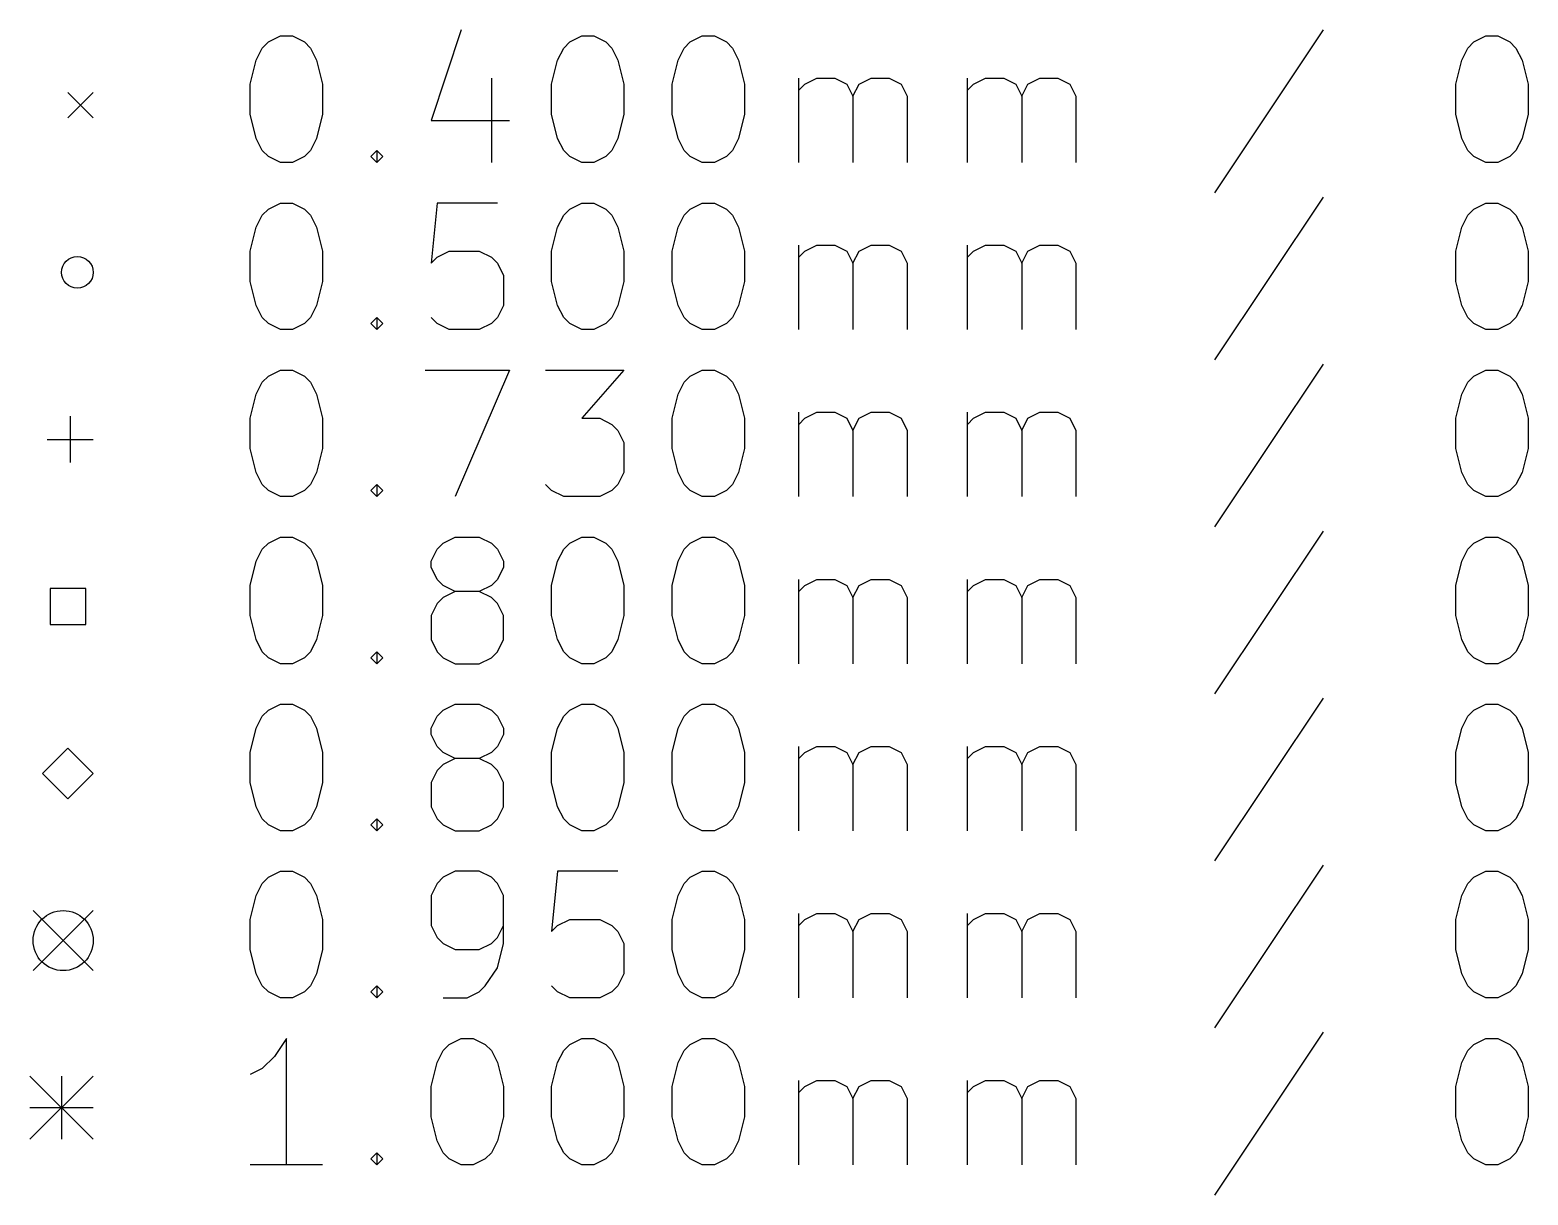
# Model space of a CAD drawing. Extents: x 1.88 to 5.91, y -7.11 to -1.57.
# Drawn here: x 1.923 to 2.855, y -6.448 to -5.723 of the extents above; entities that cross this region are included whole.
import ezdxf

# ---------------------------------------------------------------- set-up
doc = ezdxf.new("R2010")
doc.units = 0
doc.header["$MEASUREMENT"] = 0
doc.layers.add('BLACK', color=7, linetype='CONTINUOUS')

msp = doc.modelspace()

# ---------------------------------------------------------------- linework, layer by layer
at = {"layer": 'BLACK', "linetype": 'CONTINUOUS'}
for p, q in [((2.06777, -5.73406), (2.07152, -5.73031)), ((2.07152, -5.73031), (2.07902, -5.72657)), ((2.07902, -5.72657), (2.08652, -5.72657)), ((2.08652, -5.72657), (2.09402, -5.73031)), ((2.09402, -5.73031), (2.09777, -5.73406)), ((2.19151, -5.72282), (2.17276, -5.77906)), ((2.25525, -5.73406), (2.259, -5.73031)), ((2.259, -5.73031), (2.2665, -5.72657)), ((2.2665, -5.72657), (2.274, -5.72657)), ((2.274, -5.72657), (2.2815, -5.73031)), ((2.2815, -5.73031), (2.28525, -5.73406)), ((2.33024, -5.73406), (2.33399, -5.73031)), ((2.33399, -5.73031), (2.34149, -5.72657)), ((2.34149, -5.72657), (2.34899, -5.72657)), ((2.34899, -5.72657), (2.35649, -5.73031)), ((2.35649, -5.73031), (2.36024, -5.73406)), ((2.72769, -5.72282), (2.6602, -5.82405)), ((2.81768, -5.73406), (2.82143, -5.73031)), ((2.82143, -5.73031), (2.82893, -5.72657)), ((2.82893, -5.72657), (2.83643, -5.72657)), ((2.83643, -5.72657), (2.84393, -5.73031)), ((2.84393, -5.73031), (2.84768, -5.73406)), ((2.06402, -5.74156), (2.06777, -5.73406)), ((2.09777, -5.73406), (2.10152, -5.74156)), ((2.2515, -5.74156), (2.25525, -5.73406)), ((2.28525, -5.73406), (2.289, -5.74156)), ((2.32649, -5.74156), (2.33024, -5.73406)), ((2.36024, -5.73406), (2.36399, -5.74156)), ((2.81393, -5.74156), (2.81768, -5.73406)), ((2.84768, -5.73406), (2.85142, -5.74156)), ((2.06027, -5.75656), (2.06402, -5.74156)), ((2.10152, -5.74156), (2.10527, -5.75656)), ((2.24775, -5.75656), (2.2515, -5.74156)), ((2.289, -5.74156), (2.29274, -5.75656)), ((2.32274, -5.75656), (2.32649, -5.74156)), ((2.36399, -5.74156), (2.36774, -5.75656)), ((2.81018, -5.75656), (2.81393, -5.74156)), ((2.85142, -5.74156), (2.85517, -5.75656)), ((2.06027, -5.77531), (2.06027, -5.75656)), ((2.10527, -5.75656), (2.10527, -5.77531)), ((2.21025, -5.75281), (2.21025, -5.80531)), ((2.24775, -5.77531), (2.24775, -5.75656)), ((2.29274, -5.75656), (2.29274, -5.77531)), ((2.32274, -5.77531), (2.32274, -5.75656)), ((2.36774, -5.75656), (2.36774, -5.77531)), ((2.40148, -5.80531), (2.40148, -5.75281)), ((2.40148, -5.76031), (2.40523, -5.75656)), ((2.40523, -5.75656), (2.41273, -5.75281)), ((2.41273, -5.75281), (2.42398, -5.75281)), ((2.42398, -5.75281), (2.43148, -5.75656)), ((2.43148, -5.75656), (2.43523, -5.76406)), ((2.43523, -5.76406), (2.43898, -5.75656)), ((2.43898, -5.75656), (2.44648, -5.75281)), ((2.44648, -5.75281), (2.45772, -5.75281)), ((2.45772, -5.75281), (2.46522, -5.75656)), ((2.46522, -5.75656), (2.46897, -5.76406)), ((2.50647, -5.80531), (2.50647, -5.75281)), ((2.50647, -5.76031), (2.51022, -5.75656)), ((2.51022, -5.75656), (2.51772, -5.75281)), ((2.51772, -5.75281), (2.52897, -5.75281)), ((2.52897, -5.75281), (2.53646, -5.75656)), ((2.53646, -5.75656), (2.54021, -5.76406)), ((2.54021, -5.76406), (2.54396, -5.75656)), ((2.54396, -5.75656), (2.55146, -5.75281)), ((2.55146, -5.75281), (2.56271, -5.75281)), ((2.56271, -5.75281), (2.57021, -5.75656)), ((2.57021, -5.75656), (2.57396, -5.76406)), ((2.81018, -5.77531), (2.81018, -5.75656)), ((2.85517, -5.75656), (2.85517, -5.77531)), ((1.94685, -5.76181), (1.9626, -5.77756)), ((1.9626, -5.76181), (1.94685, -5.77756)), ((2.43523, -5.76406), (2.43523, -5.80531)), ((2.46897, -5.76406), (2.46897, -5.80531)), ((2.54021, -5.76406), (2.54021, -5.80531)), ((2.57396, -5.76406), (2.57396, -5.80531)), ((2.06402, -5.79031), (2.06027, -5.77531)), ((2.10527, -5.77531), (2.10152, -5.79031)), ((2.2515, -5.79031), (2.24775, -5.77531)), ((2.29274, -5.77531), (2.289, -5.79031)), ((2.32649, -5.79031), (2.32274, -5.77531)), ((2.36774, -5.77531), (2.36399, -5.79031)), ((2.81393, -5.79031), (2.81018, -5.77531)), ((2.85517, -5.77531), (2.85142, -5.79031)), ((2.17276, -5.77906), (2.2215, -5.77906)), ((2.06777, -5.79781), (2.06402, -5.79031)), ((2.10152, -5.79031), (2.09777, -5.79781)), ((2.25525, -5.79781), (2.2515, -5.79031)), ((2.289, -5.79031), (2.28525, -5.79781)), ((2.33024, -5.79781), (2.32649, -5.79031)), ((2.36399, -5.79031), (2.36024, -5.79781)), ((2.81768, -5.79781), (2.81393, -5.79031)), ((2.85142, -5.79031), (2.84768, -5.79781)), ((2.07152, -5.80156), (2.06777, -5.79781)), ((2.07902, -5.80531), (2.07152, -5.80156)), ((2.08652, -5.80531), (2.07902, -5.80531)), ((2.09402, -5.80156), (2.08652, -5.80531)), ((2.09777, -5.79781), (2.09402, -5.80156)), ((2.13526, -5.80156), (2.13901, -5.79781)), ((2.13901, -5.80531), (2.13526, -5.80156)), ((2.13901, -5.79781), (2.14276, -5.80156)), ((2.13901, -5.79781), (2.13901, -5.80531)), ((2.14276, -5.80156), (2.13901, -5.80531)), ((2.259, -5.80156), (2.25525, -5.79781)), ((2.2665, -5.80531), (2.259, -5.80156)), ((2.274, -5.80531), (2.2665, -5.80531)), ((2.2815, -5.80156), (2.274, -5.80531)), ((2.28525, -5.79781), (2.2815, -5.80156)), ((2.33399, -5.80156), (2.33024, -5.79781)), ((2.34149, -5.80531), (2.33399, -5.80156)), ((2.34899, -5.80531), (2.34149, -5.80531)), ((2.35649, -5.80156), (2.34899, -5.80531)), ((2.36024, -5.79781), (2.35649, -5.80156)), ((2.82143, -5.80156), (2.81768, -5.79781)), ((2.82893, -5.80531), (2.82143, -5.80156)), ((2.83643, -5.80531), (2.82893, -5.80531)), ((2.84393, -5.80156), (2.83643, -5.80531)), ((2.84768, -5.79781), (2.84393, -5.80156)), ((2.07152, -5.83425), (2.07902, -5.8305)), ((2.07902, -5.8305), (2.08652, -5.8305)), ((2.08652, -5.8305), (2.09402, -5.83425)), ((2.17651, -5.8305), (2.17276, -5.868)), ((2.214, -5.8305), (2.17651, -5.8305)), ((2.259, -5.83425), (2.2665, -5.8305)), ((2.2665, -5.8305), (2.274, -5.8305)), ((2.274, -5.8305), (2.2815, -5.83425)), ((2.33399, -5.83425), (2.34149, -5.8305)), ((2.34149, -5.8305), (2.34899, -5.8305)), ((2.34899, -5.8305), (2.35649, -5.83425)), ((2.72769, -5.82675), (2.6602, -5.92799)), ((2.82143, -5.83425), (2.82893, -5.8305)), ((2.82893, -5.8305), (2.83643, -5.8305)), ((2.83643, -5.8305), (2.84393, -5.83425)), ((2.06402, -5.8455), (2.06777, -5.838)), ((2.06777, -5.838), (2.07152, -5.83425)), ((2.09402, -5.83425), (2.09777, -5.838)), ((2.09777, -5.838), (2.10152, -5.8455)), ((2.2515, -5.8455), (2.25525, -5.838)), ((2.25525, -5.838), (2.259, -5.83425)), ((2.2815, -5.83425), (2.28525, -5.838)), ((2.28525, -5.838), (2.289, -5.8455)), ((2.32649, -5.8455), (2.33024, -5.838)), ((2.33024, -5.838), (2.33399, -5.83425)), ((2.35649, -5.83425), (2.36024, -5.838)), ((2.36024, -5.838), (2.36399, -5.8455)), ((2.81393, -5.8455), (2.81768, -5.838)), ((2.81768, -5.838), (2.82143, -5.83425)), ((2.84393, -5.83425), (2.84768, -5.838)), ((2.84768, -5.838), (2.85142, -5.8455)), ((2.06027, -5.8605), (2.06402, -5.8455)), ((2.10152, -5.8455), (2.10527, -5.8605)), ((2.24775, -5.8605), (2.2515, -5.8455)), ((2.289, -5.8455), (2.29274, -5.8605)), ((2.32274, -5.8605), (2.32649, -5.8455)), ((2.36399, -5.8455), (2.36774, -5.8605)), ((2.81018, -5.8605), (2.81393, -5.8455)), ((2.85142, -5.8455), (2.85517, -5.8605)), ((2.06027, -5.87925), (2.06027, -5.8605)), ((2.10527, -5.8605), (2.10527, -5.87925)), ((2.17651, -5.86425), (2.18401, -5.8605)), ((2.18401, -5.8605), (2.20276, -5.8605)), ((2.20276, -5.8605), (2.21025, -5.86425)), ((2.24775, -5.87925), (2.24775, -5.8605)), ((2.29274, -5.8605), (2.29274, -5.87925)), ((2.32274, -5.87925), (2.32274, -5.8605)), ((2.36774, -5.8605), (2.36774, -5.87925)), ((2.40148, -5.90924), (2.40148, -5.85675)), ((2.40148, -5.86425), (2.40523, -5.8605)), ((2.40523, -5.8605), (2.41273, -5.85675)), ((2.41273, -5.85675), (2.42398, -5.85675)), ((2.42398, -5.85675), (2.43148, -5.8605)), ((2.43148, -5.8605), (2.43523, -5.868)), ((2.43523, -5.868), (2.43898, -5.8605)), ((2.43898, -5.8605), (2.44648, -5.85675)), ((2.44648, -5.85675), (2.45772, -5.85675)), ((2.45772, -5.85675), (2.46522, -5.8605)), ((2.46522, -5.8605), (2.46897, -5.868)), ((2.50647, -5.90924), (2.50647, -5.85675)), ((2.50647, -5.86425), (2.51022, -5.8605)), ((2.51022, -5.8605), (2.51772, -5.85675)), ((2.51772, -5.85675), (2.52897, -5.85675)), ((2.52897, -5.85675), (2.53646, -5.8605)), ((2.53646, -5.8605), (2.54021, -5.868)), ((2.54021, -5.868), (2.54396, -5.8605)), ((2.54396, -5.8605), (2.55146, -5.85675)), ((2.55146, -5.85675), (2.56271, -5.85675)), ((2.56271, -5.85675), (2.57021, -5.8605)), ((2.57021, -5.8605), (2.57396, -5.868)), ((2.81018, -5.87925), (2.81018, -5.8605)), ((2.85517, -5.8605), (2.85517, -5.87925)), ((2.17276, -5.868), (2.17651, -5.86425)), ((2.21025, -5.86425), (2.214, -5.868)), ((2.214, -5.868), (2.21775, -5.8755)), ((2.43523, -5.868), (2.43523, -5.90924)), ((2.46897, -5.868), (2.46897, -5.90924)), ((2.54021, -5.868), (2.54021, -5.90924)), ((2.57396, -5.868), (2.57396, -5.90924)), ((2.06402, -5.89424), (2.06027, -5.87925)), ((2.10527, -5.87925), (2.10152, -5.89424)), ((2.21775, -5.8755), (2.21775, -5.89424)), ((2.2515, -5.89424), (2.24775, -5.87925)), ((2.29274, -5.87925), (2.289, -5.89424)), ((2.32649, -5.89424), (2.32274, -5.87925)), ((2.36774, -5.87925), (2.36399, -5.89424)), ((2.81393, -5.89424), (2.81018, -5.87925)), ((2.85517, -5.87925), (2.85142, -5.89424)), ((2.06777, -5.90174), (2.06402, -5.89424)), ((2.10152, -5.89424), (2.09777, -5.90174)), ((2.21775, -5.89424), (2.214, -5.90174)), ((2.25525, -5.90174), (2.2515, -5.89424)), ((2.289, -5.89424), (2.28525, -5.90174)), ((2.33024, -5.90174), (2.32649, -5.89424)), ((2.36399, -5.89424), (2.36024, -5.90174)), ((2.81768, -5.90174), (2.81393, -5.89424)), ((2.85142, -5.89424), (2.84768, -5.90174)), ((2.07152, -5.90549), (2.06777, -5.90174)), ((2.07902, -5.90924), (2.07152, -5.90549)), ((2.09402, -5.90549), (2.08652, -5.90924)), ((2.09777, -5.90174), (2.09402, -5.90549)), ((2.13526, -5.90549), (2.13901, -5.90174)), ((2.13901, -5.90924), (2.13526, -5.90549)), ((2.13901, -5.90174), (2.14276, -5.90549)), ((2.13901, -5.90174), (2.13901, -5.90924)), ((2.14276, -5.90549), (2.13901, -5.90924)), ((2.17651, -5.90549), (2.17276, -5.90174)), ((2.18401, -5.90924), (2.17651, -5.90549)), ((2.21025, -5.90549), (2.20276, -5.90924)), ((2.214, -5.90174), (2.21025, -5.90549)), ((2.259, -5.90549), (2.25525, -5.90174)), ((2.2665, -5.90924), (2.259, -5.90549)), ((2.2815, -5.90549), (2.274, -5.90924)), ((2.28525, -5.90174), (2.2815, -5.90549)), ((2.33399, -5.90549), (2.33024, -5.90174)), ((2.34149, -5.90924), (2.33399, -5.90549)), ((2.35649, -5.90549), (2.34899, -5.90924)), ((2.36024, -5.90174), (2.35649, -5.90549)), ((2.82143, -5.90549), (2.81768, -5.90174)), ((2.82893, -5.90924), (2.82143, -5.90549)), ((2.84393, -5.90549), (2.83643, -5.90924)), ((2.84768, -5.90174), (2.84393, -5.90549)), ((2.08652, -5.90924), (2.07902, -5.90924)), ((2.20276, -5.90924), (2.18401, -5.90924)), ((2.274, -5.90924), (2.2665, -5.90924)), ((2.34899, -5.90924), (2.34149, -5.90924)), ((2.83643, -5.90924), (2.82893, -5.90924)), ((2.07152, -5.93819), (2.07902, -5.93444)), ((2.07902, -5.93444), (2.08652, -5.93444)), ((2.08652, -5.93444), (2.09402, -5.93819)), ((2.16901, -5.93444), (2.2215, -5.93444)), ((2.2215, -5.93444), (2.18776, -6.01318)), ((2.244, -5.93444), (2.29274, -5.93444)), ((2.29274, -5.93444), (2.2665, -5.96444)), ((2.33399, -5.93819), (2.34149, -5.93444)), ((2.34149, -5.93444), (2.34899, -5.93444)), ((2.34899, -5.93444), (2.35649, -5.93819)), ((2.72769, -5.93069), (2.6602, -6.03193)), ((2.82143, -5.93819), (2.82893, -5.93444)), ((2.82893, -5.93444), (2.83643, -5.93444)), ((2.83643, -5.93444), (2.84393, -5.93819)), ((2.06402, -5.94944), (2.06777, -5.94194)), ((2.06777, -5.94194), (2.07152, -5.93819)), ((2.09402, -5.93819), (2.09777, -5.94194)), ((2.09777, -5.94194), (2.10152, -5.94944)), ((2.32649, -5.94944), (2.33024, -5.94194)), ((2.33024, -5.94194), (2.33399, -5.93819)), ((2.35649, -5.93819), (2.36024, -5.94194)), ((2.36024, -5.94194), (2.36399, -5.94944)), ((2.81393, -5.94944), (2.81768, -5.94194)), ((2.81768, -5.94194), (2.82143, -5.93819)), ((2.84393, -5.93819), (2.84768, -5.94194)), ((2.84768, -5.94194), (2.85142, -5.94944)), ((2.06027, -5.96444), (2.06402, -5.94944)), ((2.10152, -5.94944), (2.10527, -5.96444)), ((2.32274, -5.96444), (2.32649, -5.94944)), ((2.36399, -5.94944), (2.36774, -5.96444)), ((2.81018, -5.96444), (2.81393, -5.94944)), ((2.85142, -5.94944), (2.85517, -5.96444)), ((1.94823, -5.96319), (1.94823, -5.99193)), ((2.40148, -6.01318), (2.40148, -5.96069)), ((2.40523, -5.96444), (2.41273, -5.96069)), ((2.41273, -5.96069), (2.42398, -5.96069)), ((2.42398, -5.96069), (2.43148, -5.96444)), ((2.43898, -5.96444), (2.44648, -5.96069)), ((2.44648, -5.96069), (2.45772, -5.96069)), ((2.45772, -5.96069), (2.46522, -5.96444)), ((2.50647, -6.01318), (2.50647, -5.96069)), ((2.51022, -5.96444), (2.51772, -5.96069)), ((2.51772, -5.96069), (2.52897, -5.96069)), ((2.52897, -5.96069), (2.53646, -5.96444)), ((2.54396, -5.96444), (2.55146, -5.96069)), ((2.55146, -5.96069), (2.56271, -5.96069)), ((2.56271, -5.96069), (2.57021, -5.96444)), ((2.06027, -5.98318), (2.06027, -5.96444)), ((2.10527, -5.96444), (2.10527, -5.98318)), ((2.2665, -5.96444), (2.27775, -5.96444)), ((2.27775, -5.96444), (2.28525, -5.96819)), ((2.28525, -5.96819), (2.289, -5.97193)), ((2.289, -5.97193), (2.29274, -5.97943)), ((2.32274, -5.98318), (2.32274, -5.96444)), ((2.36774, -5.96444), (2.36774, -5.98318)), ((2.40148, -5.96819), (2.40523, -5.96444)), ((2.43148, -5.96444), (2.43523, -5.97193)), ((2.43523, -5.97193), (2.43898, -5.96444)), ((2.43523, -5.97193), (2.43523, -6.01318)), ((2.46522, -5.96444), (2.46897, -5.97193)), ((2.46897, -5.97193), (2.46897, -6.01318)), ((2.50647, -5.96819), (2.51022, -5.96444)), ((2.53646, -5.96444), (2.54021, -5.97193)), ((2.54021, -5.97193), (2.54396, -5.96444)), ((2.54021, -5.97193), (2.54021, -6.01318)), ((2.57021, -5.96444), (2.57396, -5.97193)), ((2.57396, -5.97193), (2.57396, -6.01318)), ((2.81018, -5.98318), (2.81018, -5.96444)), ((2.85517, -5.96444), (2.85517, -5.98318)), ((1.93386, -5.97756), (1.9626, -5.97756)), ((2.29274, -5.97943), (2.29274, -5.99818)), ((2.06402, -5.99818), (2.06027, -5.98318)), ((2.10527, -5.98318), (2.10152, -5.99818)), ((2.32649, -5.99818), (2.32274, -5.98318)), ((2.36774, -5.98318), (2.36399, -5.99818)), ((2.81393, -5.99818), (2.81018, -5.98318)), ((2.85517, -5.98318), (2.85142, -5.99818)), ((2.06777, -6.00568), (2.06402, -5.99818)), ((2.10152, -5.99818), (2.09777, -6.00568)), ((2.29274, -5.99818), (2.289, -6.00568)), ((2.33024, -6.00568), (2.32649, -5.99818)), ((2.36399, -5.99818), (2.36024, -6.00568)), ((2.81768, -6.00568), (2.81393, -5.99818)), ((2.85142, -5.99818), (2.84768, -6.00568)), ((2.07152, -6.00943), (2.06777, -6.00568)), ((2.07902, -6.01318), (2.07152, -6.00943)), ((2.09402, -6.00943), (2.08652, -6.01318)), ((2.09777, -6.00568), (2.09402, -6.00943)), ((2.13526, -6.00943), (2.13901, -6.00568)), ((2.13901, -6.01318), (2.13526, -6.00943)), ((2.13901, -6.00568), (2.14276, -6.00943)), ((2.13901, -6.00568), (2.13901, -6.01318)), ((2.14276, -6.00943), (2.13901, -6.01318)), ((2.24775, -6.00943), (2.244, -6.00568)), ((2.25525, -6.01318), (2.24775, -6.00943)), ((2.28525, -6.00943), (2.27775, -6.01318)), ((2.289, -6.00568), (2.28525, -6.00943)), ((2.33399, -6.00943), (2.33024, -6.00568)), ((2.34149, -6.01318), (2.33399, -6.00943)), ((2.35649, -6.00943), (2.34899, -6.01318)), ((2.36024, -6.00568), (2.35649, -6.00943)), ((2.82143, -6.00943), (2.81768, -6.00568)), ((2.82893, -6.01318), (2.82143, -6.00943)), ((2.84393, -6.00943), (2.83643, -6.01318)), ((2.84768, -6.00568), (2.84393, -6.00943)), ((2.08652, -6.01318), (2.07902, -6.01318)), ((2.27775, -6.01318), (2.25525, -6.01318)), ((2.34899, -6.01318), (2.34149, -6.01318)), ((2.83643, -6.01318), (2.82893, -6.01318)), ((2.07152, -6.04213), (2.07902, -6.03838)), ((2.07902, -6.03838), (2.08652, -6.03838)), ((2.08652, -6.03838), (2.09402, -6.04213)), ((2.18026, -6.04213), (2.18776, -6.03838)), ((2.18776, -6.03838), (2.20276, -6.03838)), ((2.20276, -6.03838), (2.21025, -6.04213)), ((2.259, -6.04213), (2.2665, -6.03838)), ((2.2665, -6.03838), (2.274, -6.03838)), ((2.274, -6.03838), (2.2815, -6.04213)), ((2.33399, -6.04213), (2.34149, -6.03838)), ((2.34149, -6.03838), (2.34899, -6.03838)), ((2.34899, -6.03838), (2.35649, -6.04213)), ((2.72769, -6.03463), (2.6602, -6.13586)), ((2.82143, -6.04213), (2.82893, -6.03838)), ((2.82893, -6.03838), (2.83643, -6.03838)), ((2.83643, -6.03838), (2.84393, -6.04213)), ((2.06402, -6.05337), (2.06777, -6.04588)), ((2.06777, -6.04588), (2.07152, -6.04213)), ((2.09402, -6.04213), (2.09777, -6.04588)), ((2.09777, -6.04588), (2.10152, -6.05337)), ((2.17276, -6.05337), (2.17651, -6.04588)), ((2.17651, -6.04588), (2.18026, -6.04213)), ((2.21025, -6.04213), (2.214, -6.04588)), ((2.214, -6.04588), (2.21775, -6.05337)), ((2.2515, -6.05337), (2.25525, -6.04588)), ((2.25525, -6.04588), (2.259, -6.04213)), ((2.2815, -6.04213), (2.28525, -6.04588)), ((2.28525, -6.04588), (2.289, -6.05337)), ((2.32649, -6.05337), (2.33024, -6.04588)), ((2.33024, -6.04588), (2.33399, -6.04213)), ((2.35649, -6.04213), (2.36024, -6.04588)), ((2.36024, -6.04588), (2.36399, -6.05337)), ((2.81393, -6.05337), (2.81768, -6.04588)), ((2.81768, -6.04588), (2.82143, -6.04213)), ((2.84393, -6.04213), (2.84768, -6.04588)), ((2.84768, -6.04588), (2.85142, -6.05337)), ((2.06027, -6.06837), (2.06402, -6.05337)), ((2.10152, -6.05337), (2.10527, -6.06837)), ((2.17276, -6.05712), (2.17276, -6.05337)), ((2.17651, -6.06462), (2.17276, -6.05712)), ((2.21775, -6.05712), (2.214, -6.06462)), ((2.21775, -6.05337), (2.21775, -6.05712)), ((2.24775, -6.06837), (2.2515, -6.05337)), ((2.289, -6.05337), (2.29274, -6.06837)), ((2.32274, -6.06837), (2.32649, -6.05337)), ((2.36399, -6.05337), (2.36774, -6.06837)), ((2.81018, -6.06837), (2.81393, -6.05337)), ((2.85142, -6.05337), (2.85517, -6.06837)), ((2.18026, -6.06837), (2.17651, -6.06462)), ((2.214, -6.06462), (2.21025, -6.06837)), ((2.40148, -6.11712), (2.40148, -6.06462)), ((2.40523, -6.06837), (2.41273, -6.06462)), ((2.41273, -6.06462), (2.42398, -6.06462)), ((2.42398, -6.06462), (2.43148, -6.06837)), ((2.43898, -6.06837), (2.44648, -6.06462)), ((2.44648, -6.06462), (2.45772, -6.06462)), ((2.45772, -6.06462), (2.46522, -6.06837)), ((2.50647, -6.11712), (2.50647, -6.06462)), ((2.51022, -6.06837), (2.51772, -6.06462)), ((2.51772, -6.06462), (2.52897, -6.06462)), ((2.52897, -6.06462), (2.53646, -6.06837)), ((2.54396, -6.06837), (2.55146, -6.06462)), ((2.55146, -6.06462), (2.56271, -6.06462)), ((2.56271, -6.06462), (2.57021, -6.06837)), ((1.95799, -6.07036), (1.93571, -6.07036)), ((1.93571, -6.07036), (1.93571, -6.09263)), ((1.95799, -6.09263), (1.95799, -6.07036)), ((2.06027, -6.08712), (2.06027, -6.06837)), ((2.10527, -6.06837), (2.10527, -6.08712)), ((2.18026, -6.07587), (2.17651, -6.07962)), ((2.18776, -6.07212), (2.18026, -6.06837)), ((2.18776, -6.07212), (2.18026, -6.07587)), ((2.20276, -6.07212), (2.18776, -6.07212)), ((2.21025, -6.06837), (2.20276, -6.07212)), ((2.21025, -6.07587), (2.20276, -6.07212)), ((2.214, -6.07962), (2.21025, -6.07587)), ((2.24775, -6.08712), (2.24775, -6.06837)), ((2.29274, -6.06837), (2.29274, -6.08712)), ((2.32274, -6.08712), (2.32274, -6.06837)), ((2.36774, -6.06837), (2.36774, -6.08712)), ((2.40148, -6.07212), (2.40523, -6.06837)), ((2.43148, -6.06837), (2.43523, -6.07587)), ((2.43523, -6.07587), (2.43898, -6.06837)), ((2.43523, -6.07587), (2.43523, -6.11712)), ((2.46522, -6.06837), (2.46897, -6.07587)), ((2.46897, -6.07587), (2.46897, -6.11712)), ((2.50647, -6.07212), (2.51022, -6.06837)), ((2.53646, -6.06837), (2.54021, -6.07587)), ((2.54021, -6.07587), (2.54396, -6.06837)), ((2.54021, -6.07587), (2.54021, -6.11712)), ((2.57021, -6.06837), (2.57396, -6.07587)), ((2.57396, -6.07587), (2.57396, -6.11712)), ((2.81018, -6.08712), (2.81018, -6.06837)), ((2.85517, -6.06837), (2.85517, -6.08712)), ((2.17651, -6.07962), (2.17276, -6.08712)), ((2.21775, -6.08712), (2.214, -6.07962)), ((1.93571, -6.09263), (1.95799, -6.09263)), ((2.06402, -6.10212), (2.06027, -6.08712)), ((2.10527, -6.08712), (2.10152, -6.10212)), ((2.17276, -6.08712), (2.17276, -6.10212)), ((2.21775, -6.10212), (2.21775, -6.08712)), ((2.2515, -6.10212), (2.24775, -6.08712)), ((2.29274, -6.08712), (2.289, -6.10212)), ((2.32649, -6.10212), (2.32274, -6.08712)), ((2.36774, -6.08712), (2.36399, -6.10212)), ((2.81393, -6.10212), (2.81018, -6.08712)), ((2.85517, -6.08712), (2.85142, -6.10212)), ((2.06777, -6.10962), (2.06402, -6.10212)), ((2.10152, -6.10212), (2.09777, -6.10962)), ((2.17276, -6.10212), (2.17651, -6.10962)), ((2.214, -6.10962), (2.21775, -6.10212)), ((2.25525, -6.10962), (2.2515, -6.10212)), ((2.289, -6.10212), (2.28525, -6.10962)), ((2.33024, -6.10962), (2.32649, -6.10212)), ((2.36399, -6.10212), (2.36024, -6.10962)), ((2.81768, -6.10962), (2.81393, -6.10212)), ((2.85142, -6.10212), (2.84768, -6.10962)), ((2.07152, -6.11337), (2.06777, -6.10962)), ((2.07902, -6.11712), (2.07152, -6.11337)), ((2.09402, -6.11337), (2.08652, -6.11712)), ((2.09777, -6.10962), (2.09402, -6.11337)), ((2.13526, -6.11337), (2.13901, -6.10962)), ((2.13901, -6.11712), (2.13526, -6.11337)), ((2.13901, -6.10962), (2.14276, -6.11337)), ((2.13901, -6.10962), (2.13901, -6.11712)), ((2.14276, -6.11337), (2.13901, -6.11712)), ((2.17651, -6.10962), (2.18026, -6.11337)), ((2.18026, -6.11337), (2.18776, -6.11712)), ((2.20276, -6.11712), (2.21025, -6.11337)), ((2.21025, -6.11337), (2.214, -6.10962)), ((2.259, -6.11337), (2.25525, -6.10962)), ((2.2665, -6.11712), (2.259, -6.11337)), ((2.2815, -6.11337), (2.274, -6.11712)), ((2.28525, -6.10962), (2.2815, -6.11337)), ((2.33399, -6.11337), (2.33024, -6.10962)), ((2.34149, -6.11712), (2.33399, -6.11337)), ((2.35649, -6.11337), (2.34899, -6.11712)), ((2.36024, -6.10962), (2.35649, -6.11337)), ((2.82143, -6.11337), (2.81768, -6.10962)), ((2.82893, -6.11712), (2.82143, -6.11337)), ((2.84393, -6.11337), (2.83643, -6.11712)), ((2.84768, -6.10962), (2.84393, -6.11337)), ((2.08652, -6.11712), (2.07902, -6.11712)), ((2.18776, -6.11712), (2.20276, -6.11712)), ((2.274, -6.11712), (2.2665, -6.11712)), ((2.34899, -6.11712), (2.34149, -6.11712)), ((2.83643, -6.11712), (2.82893, -6.11712)), ((2.72769, -6.13856), (2.6602, -6.2398)), ((2.06402, -6.15731), (2.06777, -6.14981)), ((2.06777, -6.14981), (2.07152, -6.14606)), ((2.07152, -6.14606), (2.07902, -6.14231)), ((2.07902, -6.14231), (2.08652, -6.14231)), ((2.08652, -6.14231), (2.09402, -6.14606)), ((2.09402, -6.14606), (2.09777, -6.14981)), ((2.09777, -6.14981), (2.10152, -6.15731)), ((2.17276, -6.15731), (2.17651, -6.14981)), ((2.17651, -6.14981), (2.18026, -6.14606)), ((2.18026, -6.14606), (2.18776, -6.14231)), ((2.18776, -6.14231), (2.20276, -6.14231)), ((2.20276, -6.14231), (2.21025, -6.14606)), ((2.21025, -6.14606), (2.214, -6.14981)), ((2.214, -6.14981), (2.21775, -6.15731)), ((2.2515, -6.15731), (2.25525, -6.14981)), ((2.25525, -6.14981), (2.259, -6.14606)), ((2.259, -6.14606), (2.2665, -6.14231)), ((2.2665, -6.14231), (2.274, -6.14231)), ((2.274, -6.14231), (2.2815, -6.14606)), ((2.2815, -6.14606), (2.28525, -6.14981)), ((2.28525, -6.14981), (2.289, -6.15731)), ((2.32649, -6.15731), (2.33024, -6.14981)), ((2.33024, -6.14981), (2.33399, -6.14606)), ((2.33399, -6.14606), (2.34149, -6.14231)), ((2.34149, -6.14231), (2.34899, -6.14231)), ((2.34899, -6.14231), (2.35649, -6.14606)), ((2.35649, -6.14606), (2.36024, -6.14981)), ((2.36024, -6.14981), (2.36399, -6.15731)), ((2.81393, -6.15731), (2.81768, -6.14981)), ((2.81768, -6.14981), (2.82143, -6.14606)), ((2.82143, -6.14606), (2.82893, -6.14231)), ((2.82893, -6.14231), (2.83643, -6.14231)), ((2.83643, -6.14231), (2.84393, -6.14606)), ((2.84393, -6.14606), (2.84768, -6.14981)), ((2.84768, -6.14981), (2.85142, -6.15731)), ((2.06027, -6.17231), (2.06402, -6.15731)), ((2.10152, -6.15731), (2.10527, -6.17231)), ((2.17276, -6.16106), (2.17276, -6.15731)), ((2.21775, -6.15731), (2.21775, -6.16106)), ((2.24775, -6.17231), (2.2515, -6.15731)), ((2.289, -6.15731), (2.29274, -6.17231)), ((2.32274, -6.17231), (2.32649, -6.15731)), ((2.36399, -6.15731), (2.36774, -6.17231)), ((2.81018, -6.17231), (2.81393, -6.15731)), ((2.85142, -6.15731), (2.85517, -6.17231)), ((2.17651, -6.16856), (2.17276, -6.16106)), ((2.18026, -6.17231), (2.17651, -6.16856)), ((2.214, -6.16856), (2.21025, -6.17231)), ((2.21775, -6.16106), (2.214, -6.16856)), ((2.40148, -6.22105), (2.40148, -6.16856)), ((2.40523, -6.17231), (2.41273, -6.16856)), ((2.41273, -6.16856), (2.42398, -6.16856)), ((2.42398, -6.16856), (2.43148, -6.17231)), ((2.43898, -6.17231), (2.44648, -6.16856)), ((2.44648, -6.16856), (2.45772, -6.16856)), ((2.45772, -6.16856), (2.46522, -6.17231)), ((2.50647, -6.22105), (2.50647, -6.16856)), ((2.51022, -6.17231), (2.51772, -6.16856)), ((2.51772, -6.16856), (2.52897, -6.16856)), ((2.52897, -6.16856), (2.53646, -6.17231)), ((2.54396, -6.17231), (2.55146, -6.16856)), ((2.55146, -6.16856), (2.56271, -6.16856)), ((2.56271, -6.16856), (2.57021, -6.17231)), ((1.94685, -6.16969), (1.9311, -6.18543)), ((1.9626, -6.18543), (1.94685, -6.16969)), ((2.06027, -6.19106), (2.06027, -6.17231)), ((2.10527, -6.17231), (2.10527, -6.19106)), ((2.18776, -6.17606), (2.18026, -6.17231)), ((2.18776, -6.17606), (2.18026, -6.17981)), ((2.20276, -6.17606), (2.18776, -6.17606)), ((2.21025, -6.17231), (2.20276, -6.17606)), ((2.21025, -6.17981), (2.20276, -6.17606)), ((2.24775, -6.19106), (2.24775, -6.17231)), ((2.29274, -6.17231), (2.29274, -6.19106)), ((2.32274, -6.19106), (2.32274, -6.17231)), ((2.36774, -6.17231), (2.36774, -6.19106)), ((2.40148, -6.17606), (2.40523, -6.17231)), ((2.43148, -6.17231), (2.43523, -6.17981)), ((2.43523, -6.17981), (2.43898, -6.17231)), ((2.46522, -6.17231), (2.46897, -6.17981)), ((2.50647, -6.17606), (2.51022, -6.17231)), ((2.53646, -6.17231), (2.54021, -6.17981)), ((2.54021, -6.17981), (2.54396, -6.17231)), ((2.57021, -6.17231), (2.57396, -6.17981)), ((2.81018, -6.19106), (2.81018, -6.17231)), ((2.85517, -6.17231), (2.85517, -6.19106)), ((1.9311, -6.18543), (1.94685, -6.20118)), ((1.94685, -6.20118), (1.9626, -6.18543)), ((2.17651, -6.18356), (2.17276, -6.19106)), ((2.18026, -6.17981), (2.17651, -6.18356)), ((2.214, -6.18356), (2.21025, -6.17981)), ((2.21775, -6.19106), (2.214, -6.18356)), ((2.43523, -6.17981), (2.43523, -6.22105)), ((2.46897, -6.17981), (2.46897, -6.22105)), ((2.54021, -6.17981), (2.54021, -6.22105)), ((2.57396, -6.17981), (2.57396, -6.22105)), ((2.06402, -6.20606), (2.06027, -6.19106)), ((2.10527, -6.19106), (2.10152, -6.20606)), ((2.17276, -6.19106), (2.17276, -6.20606)), ((2.21775, -6.20606), (2.21775, -6.19106)), ((2.2515, -6.20606), (2.24775, -6.19106)), ((2.29274, -6.19106), (2.289, -6.20606)), ((2.32649, -6.20606), (2.32274, -6.19106)), ((2.36774, -6.19106), (2.36399, -6.20606)), ((2.81393, -6.20606), (2.81018, -6.19106)), ((2.85517, -6.19106), (2.85142, -6.20606)), ((2.06777, -6.21355), (2.06402, -6.20606)), ((2.10152, -6.20606), (2.09777, -6.21355)), ((2.17276, -6.20606), (2.17651, -6.21355)), ((2.214, -6.21355), (2.21775, -6.20606)), ((2.25525, -6.21355), (2.2515, -6.20606)), ((2.289, -6.20606), (2.28525, -6.21355)), ((2.33024, -6.21355), (2.32649, -6.20606)), ((2.36399, -6.20606), (2.36024, -6.21355)), ((2.81768, -6.21355), (2.81393, -6.20606)), ((2.85142, -6.20606), (2.84768, -6.21355)), ((2.07152, -6.2173), (2.06777, -6.21355)), ((2.09777, -6.21355), (2.09402, -6.2173)), ((2.13526, -6.2173), (2.13901, -6.21355)), ((2.13901, -6.21355), (2.14276, -6.2173)), ((2.13901, -6.21355), (2.13901, -6.22105)), ((2.17651, -6.21355), (2.18026, -6.2173)), ((2.21025, -6.2173), (2.214, -6.21355)), ((2.259, -6.2173), (2.25525, -6.21355)), ((2.28525, -6.21355), (2.2815, -6.2173)), ((2.33399, -6.2173), (2.33024, -6.21355)), ((2.36024, -6.21355), (2.35649, -6.2173)), ((2.82143, -6.2173), (2.81768, -6.21355)), ((2.84768, -6.21355), (2.84393, -6.2173)), ((2.07902, -6.22105), (2.07152, -6.2173)), ((2.08652, -6.22105), (2.07902, -6.22105)), ((2.09402, -6.2173), (2.08652, -6.22105)), ((2.13901, -6.22105), (2.13526, -6.2173)), ((2.14276, -6.2173), (2.13901, -6.22105)), ((2.18026, -6.2173), (2.18776, -6.22105)), ((2.18776, -6.22105), (2.20276, -6.22105)), ((2.20276, -6.22105), (2.21025, -6.2173)), ((2.2665, -6.22105), (2.259, -6.2173)), ((2.274, -6.22105), (2.2665, -6.22105)), ((2.2815, -6.2173), (2.274, -6.22105)), ((2.34149, -6.22105), (2.33399, -6.2173)), ((2.34899, -6.22105), (2.34149, -6.22105)), ((2.35649, -6.2173), (2.34899, -6.22105)), ((2.82893, -6.22105), (2.82143, -6.2173)), ((2.83643, -6.22105), (2.82893, -6.22105)), ((2.84393, -6.2173), (2.83643, -6.22105)), ((2.72769, -6.2425), (2.6602, -6.34374)), ((2.06777, -6.25375), (2.07152, -6.25)), ((2.07152, -6.25), (2.07902, -6.24625)), ((2.07902, -6.24625), (2.08652, -6.24625)), ((2.08652, -6.24625), (2.09402, -6.25)), ((2.09402, -6.25), (2.09777, -6.25375)), ((2.18026, -6.25), (2.17651, -6.25375)), ((2.18776, -6.24625), (2.18026, -6.25)), ((2.20276, -6.24625), (2.18776, -6.24625)), ((2.21025, -6.25), (2.20276, -6.24625)), ((2.214, -6.25375), (2.21025, -6.25)), ((2.2515, -6.24625), (2.24775, -6.28375)), ((2.289, -6.24625), (2.2515, -6.24625)), ((2.33024, -6.25375), (2.33399, -6.25)), ((2.33399, -6.25), (2.34149, -6.24625)), ((2.34149, -6.24625), (2.34899, -6.24625)), ((2.34899, -6.24625), (2.35649, -6.25)), ((2.35649, -6.25), (2.36024, -6.25375)), ((2.81768, -6.25375), (2.82143, -6.25)), ((2.82143, -6.25), (2.82893, -6.24625)), ((2.82893, -6.24625), (2.83643, -6.24625)), ((2.83643, -6.24625), (2.84393, -6.25)), ((2.84393, -6.25), (2.84768, -6.25375)), ((2.06027, -6.27625), (2.06402, -6.26125)), ((2.06402, -6.26125), (2.06777, -6.25375)), ((2.09777, -6.25375), (2.10152, -6.26125)), ((2.10152, -6.26125), (2.10527, -6.27625)), ((2.17651, -6.25375), (2.17276, -6.26125)), ((2.17276, -6.26125), (2.17276, -6.28)), ((2.21775, -6.26125), (2.214, -6.25375)), ((2.21775, -6.29124), (2.21775, -6.26125)), ((2.32274, -6.27625), (2.32649, -6.26125)), ((2.32649, -6.26125), (2.33024, -6.25375)), ((2.36024, -6.25375), (2.36399, -6.26125)), ((2.36399, -6.26125), (2.36774, -6.27625)), ((2.81018, -6.27625), (2.81393, -6.26125)), ((2.81393, -6.26125), (2.81768, -6.25375)), ((2.84768, -6.25375), (2.85142, -6.26125)), ((2.85142, -6.26125), (2.85517, -6.27625)), ((1.9252, -6.27067), (1.9626, -6.30807)), ((1.9626, -6.27067), (1.9252, -6.30807)), ((2.06027, -6.29499), (2.06027, -6.27625)), ((2.10527, -6.27625), (2.10527, -6.29499)), ((2.17276, -6.28), (2.17651, -6.2875)), ((2.214, -6.2875), (2.21775, -6.28)), ((2.24775, -6.28375), (2.2515, -6.28)), ((2.2515, -6.28), (2.259, -6.27625)), ((2.259, -6.27625), (2.27775, -6.27625)), ((2.27775, -6.27625), (2.28525, -6.28)), ((2.28525, -6.28), (2.289, -6.28375)), ((2.32274, -6.29499), (2.32274, -6.27625)), ((2.36774, -6.27625), (2.36774, -6.29499)), ((2.40148, -6.32499), (2.40148, -6.2725)), ((2.40148, -6.28), (2.40523, -6.27625)), ((2.40523, -6.27625), (2.41273, -6.2725)), ((2.41273, -6.2725), (2.42398, -6.2725)), ((2.42398, -6.2725), (2.43148, -6.27625)), ((2.43148, -6.27625), (2.43523, -6.28375)), ((2.43523, -6.28375), (2.43898, -6.27625)), ((2.43898, -6.27625), (2.44648, -6.2725)), ((2.44648, -6.2725), (2.45772, -6.2725)), ((2.45772, -6.2725), (2.46522, -6.27625)), ((2.46522, -6.27625), (2.46897, -6.28375)), ((2.50647, -6.32499), (2.50647, -6.2725)), ((2.50647, -6.28), (2.51022, -6.27625)), ((2.51022, -6.27625), (2.51772, -6.2725)), ((2.51772, -6.2725), (2.52897, -6.2725)), ((2.52897, -6.2725), (2.53646, -6.27625)), ((2.53646, -6.27625), (2.54021, -6.28375)), ((2.54021, -6.28375), (2.54396, -6.27625)), ((2.54396, -6.27625), (2.55146, -6.2725)), ((2.55146, -6.2725), (2.56271, -6.2725)), ((2.56271, -6.2725), (2.57021, -6.27625)), ((2.57021, -6.27625), (2.57396, -6.28375)), ((2.81018, -6.29499), (2.81018, -6.27625)), ((2.85517, -6.27625), (2.85517, -6.29499)), ((2.17651, -6.2875), (2.18026, -6.29124)), ((2.21025, -6.29124), (2.214, -6.2875)), ((2.289, -6.28375), (2.29274, -6.29124)), ((2.43523, -6.28375), (2.43523, -6.32499)), ((2.46897, -6.28375), (2.46897, -6.32499)), ((2.54021, -6.28375), (2.54021, -6.32499)), ((2.57396, -6.28375), (2.57396, -6.32499)), ((2.06402, -6.30999), (2.06027, -6.29499)), ((2.10527, -6.29499), (2.10152, -6.30999)), ((2.18026, -6.29124), (2.18776, -6.29499)), ((2.18776, -6.29499), (2.20276, -6.29499)), ((2.20276, -6.29499), (2.21025, -6.29124)), ((2.214, -6.30624), (2.21775, -6.29124)), ((2.29274, -6.29124), (2.29274, -6.30999)), ((2.32649, -6.30999), (2.32274, -6.29499)), ((2.36774, -6.29499), (2.36399, -6.30999)), ((2.81393, -6.30999), (2.81018, -6.29499)), ((2.85517, -6.29499), (2.85142, -6.30999)), ((2.20651, -6.31749), (2.214, -6.30624)), ((2.06777, -6.31749), (2.06402, -6.30999)), ((2.07152, -6.32124), (2.06777, -6.31749)), ((2.09777, -6.31749), (2.09402, -6.32124)), ((2.10152, -6.30999), (2.09777, -6.31749)), ((2.13526, -6.32124), (2.13901, -6.31749)), ((2.13901, -6.31749), (2.14276, -6.32124)), ((2.13901, -6.31749), (2.13901, -6.32499)), ((2.20276, -6.32124), (2.20651, -6.31749)), ((2.2515, -6.32124), (2.24775, -6.31749)), ((2.289, -6.31749), (2.28525, -6.32124)), ((2.29274, -6.30999), (2.289, -6.31749)), ((2.33024, -6.31749), (2.32649, -6.30999)), ((2.33399, -6.32124), (2.33024, -6.31749)), ((2.36024, -6.31749), (2.35649, -6.32124)), ((2.36399, -6.30999), (2.36024, -6.31749)), ((2.81768, -6.31749), (2.81393, -6.30999)), ((2.82143, -6.32124), (2.81768, -6.31749)), ((2.84768, -6.31749), (2.84393, -6.32124)), ((2.85142, -6.30999), (2.84768, -6.31749)), ((2.07902, -6.32499), (2.07152, -6.32124)), ((2.08652, -6.32499), (2.07902, -6.32499)), ((2.09402, -6.32124), (2.08652, -6.32499)), ((2.13901, -6.32499), (2.13526, -6.32124)), ((2.14276, -6.32124), (2.13901, -6.32499)), ((2.18026, -6.32499), (2.19526, -6.32499)), ((2.19526, -6.32499), (2.20276, -6.32124)), ((2.259, -6.32499), (2.2515, -6.32124)), ((2.27775, -6.32499), (2.259, -6.32499)), ((2.28525, -6.32124), (2.27775, -6.32499)), ((2.34149, -6.32499), (2.33399, -6.32124)), ((2.34899, -6.32499), (2.34149, -6.32499)), ((2.35649, -6.32124), (2.34899, -6.32499)), ((2.82893, -6.32499), (2.82143, -6.32124)), ((2.83643, -6.32499), (2.82893, -6.32499)), ((2.84393, -6.32124), (2.83643, -6.32499)), ((2.72769, -6.34644), (2.6602, -6.44768)), ((2.08277, -6.35019), (2.07527, -6.36144)), ((2.08277, -6.42893), (2.08277, -6.35019)), ((2.18026, -6.35769), (2.18401, -6.35394)), ((2.18401, -6.35394), (2.19151, -6.35019)), ((2.19151, -6.35019), (2.19901, -6.35019)), ((2.19901, -6.35019), (2.20651, -6.35394)), ((2.20651, -6.35394), (2.21025, -6.35769)), ((2.25525, -6.35769), (2.259, -6.35394)), ((2.259, -6.35394), (2.2665, -6.35019)), ((2.2665, -6.35019), (2.274, -6.35019)), ((2.274, -6.35019), (2.2815, -6.35394)), ((2.2815, -6.35394), (2.28525, -6.35769)), ((2.33024, -6.35769), (2.33399, -6.35394)), ((2.33399, -6.35394), (2.34149, -6.35019)), ((2.34149, -6.35019), (2.34899, -6.35019)), ((2.34899, -6.35019), (2.35649, -6.35394)), ((2.35649, -6.35394), (2.36024, -6.35769)), ((2.81768, -6.35769), (2.82143, -6.35394)), ((2.82143, -6.35394), (2.82893, -6.35019)), ((2.82893, -6.35019), (2.83643, -6.35019)), ((2.83643, -6.35019), (2.84393, -6.35394)), ((2.84393, -6.35394), (2.84768, -6.35769)), ((2.07527, -6.36144), (2.06777, -6.36894)), ((2.17651, -6.36519), (2.18026, -6.35769)), ((2.21025, -6.35769), (2.214, -6.36519)), ((2.2515, -6.36519), (2.25525, -6.35769)), ((2.28525, -6.35769), (2.289, -6.36519)), ((2.32649, -6.36519), (2.33024, -6.35769)), ((2.36024, -6.35769), (2.36399, -6.36519)), ((2.81393, -6.36519), (2.81768, -6.35769)), ((2.84768, -6.35769), (2.85142, -6.36519)), ((1.92323, -6.37362), (1.9626, -6.41299)), ((1.9626, -6.37362), (1.92323, -6.41299)), ((1.94291, -6.37362), (1.94291, -6.41299)), ((2.06777, -6.36894), (2.06027, -6.37268)), ((2.17276, -6.38018), (2.17651, -6.36519)), ((2.214, -6.36519), (2.21775, -6.38018)), ((2.24775, -6.38018), (2.2515, -6.36519)), ((2.289, -6.36519), (2.29274, -6.38018)), ((2.32274, -6.38018), (2.32649, -6.36519)), ((2.36399, -6.36519), (2.36774, -6.38018)), ((2.81018, -6.38018), (2.81393, -6.36519)), ((2.85142, -6.36519), (2.85517, -6.38018)), ((2.17276, -6.39893), (2.17276, -6.38018)), ((2.21775, -6.38018), (2.21775, -6.39893)), ((2.24775, -6.39893), (2.24775, -6.38018)), ((2.29274, -6.38018), (2.29274, -6.39893)), ((2.32274, -6.39893), (2.32274, -6.38018)), ((2.36774, -6.38018), (2.36774, -6.39893)), ((2.40148, -6.42893), (2.40148, -6.37643)), ((2.40148, -6.38393), (2.40523, -6.38018)), ((2.40523, -6.38018), (2.41273, -6.37643)), ((2.41273, -6.37643), (2.42398, -6.37643)), ((2.42398, -6.37643), (2.43148, -6.38018)), ((2.43148, -6.38018), (2.43523, -6.38768)), ((2.43523, -6.38768), (2.43898, -6.38018)), ((2.43898, -6.38018), (2.44648, -6.37643)), ((2.44648, -6.37643), (2.45772, -6.37643)), ((2.45772, -6.37643), (2.46522, -6.38018)), ((2.46522, -6.38018), (2.46897, -6.38768)), ((2.50647, -6.42893), (2.50647, -6.37643)), ((2.50647, -6.38393), (2.51022, -6.38018)), ((2.51022, -6.38018), (2.51772, -6.37643)), ((2.51772, -6.37643), (2.52897, -6.37643)), ((2.52897, -6.37643), (2.53646, -6.38018)), ((2.53646, -6.38018), (2.54021, -6.38768)), ((2.54021, -6.38768), (2.54396, -6.38018)), ((2.54396, -6.38018), (2.55146, -6.37643)), ((2.55146, -6.37643), (2.56271, -6.37643)), ((2.56271, -6.37643), (2.57021, -6.38018)), ((2.57021, -6.38018), (2.57396, -6.38768)), ((2.81018, -6.39893), (2.81018, -6.38018)), ((2.85517, -6.38018), (2.85517, -6.39893)), ((2.43523, -6.38768), (2.43523, -6.42893)), ((2.46897, -6.38768), (2.46897, -6.42893)), ((2.54021, -6.38768), (2.54021, -6.42893)), ((2.57396, -6.38768), (2.57396, -6.42893)), ((1.92323, -6.39331), (1.9626, -6.39331)), ((2.17651, -6.41393), (2.17276, -6.39893)), ((2.21775, -6.39893), (2.214, -6.41393)), ((2.2515, -6.41393), (2.24775, -6.39893)), ((2.29274, -6.39893), (2.289, -6.41393)), ((2.32649, -6.41393), (2.32274, -6.39893)), ((2.36774, -6.39893), (2.36399, -6.41393)), ((2.81393, -6.41393), (2.81018, -6.39893)), ((2.85517, -6.39893), (2.85142, -6.41393)), ((2.18026, -6.42143), (2.17651, -6.41393)), ((2.214, -6.41393), (2.21025, -6.42143)), ((2.25525, -6.42143), (2.2515, -6.41393)), ((2.289, -6.41393), (2.28525, -6.42143)), ((2.33024, -6.42143), (2.32649, -6.41393)), ((2.36399, -6.41393), (2.36024, -6.42143)), ((2.81768, -6.42143), (2.81393, -6.41393)), ((2.85142, -6.41393), (2.84768, -6.42143)), ((2.10527, -6.42893), (2.06027, -6.42893)), ((2.13526, -6.42518), (2.13901, -6.42143)), ((2.13901, -6.42893), (2.13526, -6.42518)), ((2.13901, -6.42143), (2.14276, -6.42518)), ((2.13901, -6.42143), (2.13901, -6.42893)), ((2.14276, -6.42518), (2.13901, -6.42893)), ((2.18401, -6.42518), (2.18026, -6.42143)), ((2.19151, -6.42893), (2.18401, -6.42518)), ((2.19901, -6.42893), (2.19151, -6.42893)), ((2.20651, -6.42518), (2.19901, -6.42893)), ((2.21025, -6.42143), (2.20651, -6.42518)), ((2.259, -6.42518), (2.25525, -6.42143)), ((2.2665, -6.42893), (2.259, -6.42518)), ((2.274, -6.42893), (2.2665, -6.42893)), ((2.2815, -6.42518), (2.274, -6.42893)), ((2.28525, -6.42143), (2.2815, -6.42518)), ((2.33399, -6.42518), (2.33024, -6.42143)), ((2.34149, -6.42893), (2.33399, -6.42518)), ((2.34899, -6.42893), (2.34149, -6.42893)), ((2.35649, -6.42518), (2.34899, -6.42893)), ((2.36024, -6.42143), (2.35649, -6.42518)), ((2.82143, -6.42518), (2.81768, -6.42143)), ((2.82893, -6.42893), (2.82143, -6.42518)), ((2.83643, -6.42893), (2.82893, -6.42893)), ((2.84393, -6.42518), (2.83643, -6.42893)), ((2.84768, -6.42143), (2.84393, -6.42518))]:
    msp.add_line(p, q, dxfattribs=at)
at = {"layer": 'BLACK'}
for centre, radius in [((1.95276, -5.87362), 0.00984), ((1.9439, -6.28937), 0.0187)]:
    msp.add_circle(centre, radius, dxfattribs=at)

doc.saveas('drawing.dxf')
